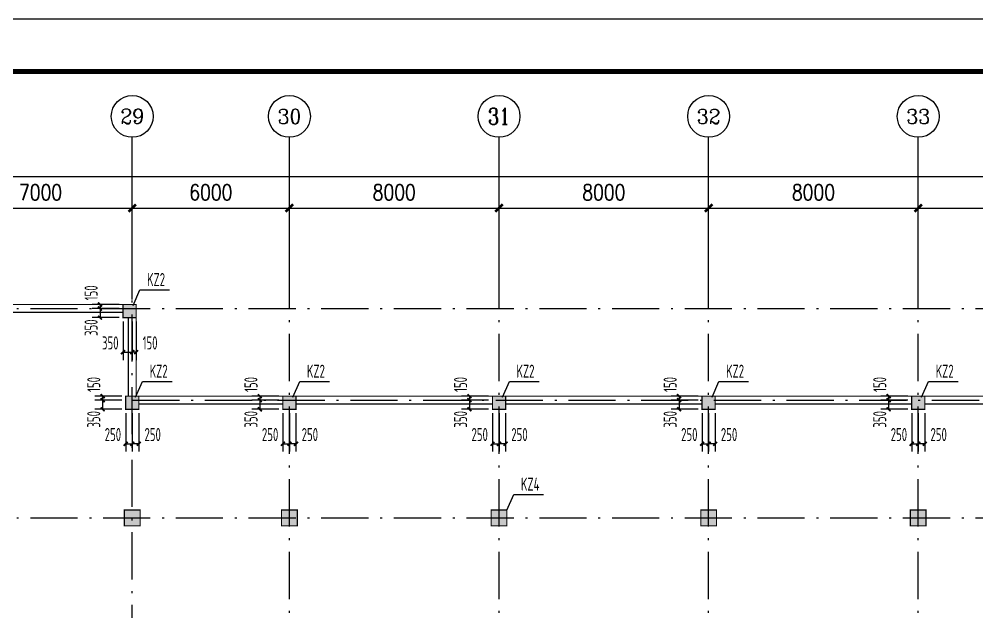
# Model space of a CAD drawing. Extents: x 2468086 to 6957054, y -3413633 to -667223.
# Drawn here: x 5100455 to 5137008, y -1114355 to -1091717 of the extents above; entities that cross this region are included whole.
import ezdxf
from ezdxf.enums import TextEntityAlignment as Align

# ---------------------------------------------------------------- set-up
doc = ezdxf.new("R2010")
doc.units = 0
doc.header["$LTSCALE"] = 100
doc.header["$MEASUREMENT"] = 0
doc.linetypes.add('2', pattern=[18.5, 12, -3, 0.5, -3])
doc.layers.get('0').update_dxf_attribs({"linetype": 'CONTINUOUS'})
doc.layers.get('DEFPOINTS').update_dxf_attribs({"linetype": 'CONTINUOUS'})
for name, color, linetype in [('AXIS', 3, 'CONTINUOUS'), ('AXIS_TEXT', 7, 'CONTINUOUS'), ('PUB_TITLE', 4, 'CONTINUOUS'), ('墙__实线', 3, 'CONTINUOUS'), ('柱', 2, 'CONTINUOUS'), ('柱填充', 43, 'CONTINUOUS'), ('柱编号', 211, 'CONTINUOUS'), ('轴线__尺寸数字', 7, 'CONTINUOUS'), ('轴线__点划线', 252, '2'), ('通风井定位', 145, 'CONTINUOUS')]:
    doc.layers.add(name, color=color, linetype=linetype)
doc.styles.add('_TCH_AXIS', font='COMPLEX', dxfattribs={"bigfont": 'GBCBIG'})
doc.styles.add('COMPLEX', font='COMPLEX')
doc.styles.add('DIM_FONT', font='SIMPLEX.shx', dxfattribs={"width": 0.8})
doc.styles.add('GB', font='gbxwxt.shx', dxfattribs={"width": 0.7, "height": 500, "bigfont": 'gbhzfs.shx'})
doc.dimstyles.new('DIMN200', dxfattribs={"dimscale": 2, "dimtxt": 300, "dimasz": 100, "dimexe": 250, "dimexo": 300, "dimgap": 150, "dimtad": 1, "dimdec": 0, "dimzin": 0, "dimdsep": 46, "dimtxsty": 'DIM_FONT', "dimblk": 'ARCHTICK', "dimcen": 0.09, "dimclrt": 7, "dimazin": 2, "dimtfac": 1, "dimtdec": 0, "dimtix": 1, "dimtmove": 2, "dimatfit": 3, "dimldrblk": 'ARCHTICK', "dimfxl": 1, "dimtolj": 1, "dimtzin": 0, "dimarcsym": 0})
doc.dimstyles.new('LYSDIM1', dxfattribs={"dimtxt": 375, "dimasz": 1.5, "dimexe": 300, "dimexo": 150, "dimgap": 90, "dimtad": 1, "dimdec": 0, "dimzin": 0, "dimdsep": 46, "dimtxsty": 'GB', "dimblk1": 'JT', "dimblk2": 'JT', "dimsah": 1, "dimcen": 0, "dimclrt": 7, "dimadec": 0, "dimazin": 0, "dimtfac": 1, "dimtdec": 0, "dimtix": 1, "dimtmove": 2, "dimatfit": 3, "dimldrblk": 'JT', "dimfxl": 1, "dimtolj": 1, "dimtzin": 0, "dimarcsym": 0})

# ---------------------------------------------------------------- blocks, each defined once
blk = doc.blocks.new('_ARCHTICK')
at = {"color": 0, "const_width": 0.5}
blk.add_lwpolyline([(-0.71, -0.71), (0.71, 0.71)], dxfattribs=at)
blk = doc.blocks.new('*D2881')
at = {"layer": 'AXIS', "color": 0, "lineweight": -2, "transparency": 16777216}
for p, q in [((5097771, -1102082), (5097771, -1098432)), ((5104771, -1102082), (5104771, -1098432)), ((5097771, -1098932), (5104771, -1098932))]:
    blk.add_line(p, q, dxfattribs=at)
at = {"layer": 'DEFPOINTS', "color": 0, "transparency": 16777216}
for p in [(5104771, -1098932), (5097771, -1102682), (5104771, -1102682)]:
    blk.add_point(p, dxfattribs=at)
at = {"layer": 'AXIS', "color": 0, "lineweight": -2, "transparency": 16777216, "xscale": 200, "yscale": 200, "zscale": 200, "rotation": 180}
blk.add_blockref('_ARCHTICK', (5097771, -1098932), dxfattribs=at)
at = {"layer": 'AXIS', "color": 0, "lineweight": -2, "transparency": 16777216, "xscale": 200, "yscale": 200, "zscale": 200}
blk.add_blockref('_ARCHTICK', (5104771, -1098932), dxfattribs=at)
at = {"layer": 'AXIS', "color": 7, "transparency": 16777216, "insert": (5101271, -1098332), "char_height": 600, "attachment_point": 5, "style": 'DIM_FONT'}
blk.add_mtext('\\A1;7000', dxfattribs=at)
blk = doc.blocks.new('*D2882')
at = {"layer": 'AXIS', "color": 0, "lineweight": -2, "transparency": 16777216}
for p, q in [((5104771, -1102082), (5104771, -1098432)), ((5110771, -1102082), (5110771, -1098432)), ((5104771, -1098932), (5110771, -1098932))]:
    blk.add_line(p, q, dxfattribs=at)
at = {"layer": 'DEFPOINTS', "color": 0, "transparency": 16777216}
for p in [(5110771, -1098932), (5104771, -1102682), (5110771, -1102682)]:
    blk.add_point(p, dxfattribs=at)
at = {"layer": 'AXIS', "color": 0, "lineweight": -2, "transparency": 16777216, "xscale": 200, "yscale": 200, "zscale": 200, "rotation": 180}
blk.add_blockref('_ARCHTICK', (5104771, -1098932), dxfattribs=at)
at = {"layer": 'AXIS', "color": 0, "lineweight": -2, "transparency": 16777216, "xscale": 200, "yscale": 200, "zscale": 200}
blk.add_blockref('_ARCHTICK', (5110771, -1098932), dxfattribs=at)
at = {"layer": 'AXIS', "color": 7, "transparency": 16777216, "insert": (5107771, -1098332), "char_height": 600, "attachment_point": 5, "style": 'DIM_FONT'}
blk.add_mtext('\\A1;6000', dxfattribs=at)
blk = doc.blocks.new('*D2883')
at = {"layer": 'AXIS', "color": 0, "lineweight": -2, "transparency": 16777216}
for p, q in [((5110771, -1102082), (5110771, -1098432)), ((5118771, -1102082), (5118771, -1098432)), ((5110771, -1098932), (5118771, -1098932))]:
    blk.add_line(p, q, dxfattribs=at)
at = {"layer": 'DEFPOINTS', "color": 0, "transparency": 16777216}
for p in [(5118771, -1098932), (5110771, -1102682), (5118771, -1102682)]:
    blk.add_point(p, dxfattribs=at)
at = {"layer": 'AXIS', "color": 0, "lineweight": -2, "transparency": 16777216, "xscale": 200, "yscale": 200, "zscale": 200, "rotation": 180}
blk.add_blockref('_ARCHTICK', (5110771, -1098932), dxfattribs=at)
at = {"layer": 'AXIS', "color": 0, "lineweight": -2, "transparency": 16777216, "xscale": 200, "yscale": 200, "zscale": 200}
blk.add_blockref('_ARCHTICK', (5118771, -1098932), dxfattribs=at)
at = {"layer": 'AXIS', "color": 7, "transparency": 16777216, "insert": (5114771, -1098332), "char_height": 600, "attachment_point": 5, "style": 'DIM_FONT'}
blk.add_mtext('\\A1;8000', dxfattribs=at)
blk = doc.blocks.new('*D2884')
at = {"layer": 'AXIS', "color": 0, "lineweight": -2, "transparency": 16777216}
for p, q in [((5118771, -1102082), (5118771, -1098432)), ((5126771, -1102082), (5126771, -1098432)), ((5118771, -1098932), (5126771, -1098932))]:
    blk.add_line(p, q, dxfattribs=at)
at = {"layer": 'DEFPOINTS', "color": 0, "transparency": 16777216}
for p in [(5126771, -1098932), (5118771, -1102682), (5126771, -1102682)]:
    blk.add_point(p, dxfattribs=at)
at = {"layer": 'AXIS', "color": 0, "lineweight": -2, "transparency": 16777216, "xscale": 200, "yscale": 200, "zscale": 200, "rotation": 180}
blk.add_blockref('_ARCHTICK', (5118771, -1098932), dxfattribs=at)
at = {"layer": 'AXIS', "color": 0, "lineweight": -2, "transparency": 16777216, "xscale": 200, "yscale": 200, "zscale": 200}
blk.add_blockref('_ARCHTICK', (5126771, -1098932), dxfattribs=at)
at = {"layer": 'AXIS', "color": 7, "transparency": 16777216, "insert": (5122771, -1098332), "char_height": 600, "attachment_point": 5, "style": 'DIM_FONT'}
blk.add_mtext('\\A1;8000', dxfattribs=at)
blk = doc.blocks.new('*D2885')
at = {"layer": 'AXIS', "color": 0, "lineweight": -2, "transparency": 16777216}
for p, q in [((5126771, -1102082), (5126771, -1098432)), ((5134771, -1102082), (5134771, -1098432)), ((5126771, -1098932), (5134771, -1098932))]:
    blk.add_line(p, q, dxfattribs=at)
at = {"layer": 'DEFPOINTS', "color": 0, "transparency": 16777216}
for p in [(5134771, -1098932), (5126771, -1102682), (5134771, -1102682)]:
    blk.add_point(p, dxfattribs=at)
at = {"layer": 'AXIS', "color": 0, "lineweight": -2, "transparency": 16777216, "xscale": 200, "yscale": 200, "zscale": 200, "rotation": 180}
blk.add_blockref('_ARCHTICK', (5126771, -1098932), dxfattribs=at)
at = {"layer": 'AXIS', "color": 0, "lineweight": -2, "transparency": 16777216, "xscale": 200, "yscale": 200, "zscale": 200}
blk.add_blockref('_ARCHTICK', (5134771, -1098932), dxfattribs=at)
at = {"layer": 'AXIS', "color": 7, "transparency": 16777216, "insert": (5130771, -1098332), "char_height": 600, "attachment_point": 5, "style": 'DIM_FONT'}
blk.add_mtext('\\A1;8000', dxfattribs=at)
blk = doc.blocks.new('*D2886')
at = {"layer": 'AXIS', "color": 0, "lineweight": -2, "transparency": 16777216}
for p, q in [((5134771, -1102082), (5134771, -1098432)), ((5142771, -1102082), (5142771, -1098432)), ((5134771, -1098932), (5142771, -1098932))]:
    blk.add_line(p, q, dxfattribs=at)
at = {"layer": 'DEFPOINTS', "color": 0, "transparency": 16777216}
for p in [(5142771, -1098932), (5134771, -1102682), (5142771, -1102682)]:
    blk.add_point(p, dxfattribs=at)
at = {"layer": 'AXIS', "color": 0, "lineweight": -2, "transparency": 16777216, "xscale": 200, "yscale": 200, "zscale": 200, "rotation": 180}
blk.add_blockref('_ARCHTICK', (5134771, -1098932), dxfattribs=at)
at = {"layer": 'AXIS', "color": 0, "lineweight": -2, "transparency": 16777216, "xscale": 200, "yscale": 200, "zscale": 200}
blk.add_blockref('_ARCHTICK', (5142771, -1098932), dxfattribs=at)
at = {"layer": 'AXIS', "color": 7, "transparency": 16777216, "insert": (5138771, -1098332), "char_height": 600, "attachment_point": 5, "style": 'DIM_FONT'}
blk.add_mtext('\\A1;8000', dxfattribs=at)
blk = doc.blocks.new('*D2896')
at = {"layer": 'AXIS', "color": 0, "lineweight": -2, "transparency": 16777216}
for p, q in [((4929771, -1102082), (4929771, -1097232)), ((5206271, -1102082), (5206271, -1097232)), ((4929771, -1097732), (5206271, -1097732))]:
    blk.add_line(p, q, dxfattribs=at)
at = {"layer": 'DEFPOINTS', "color": 0, "transparency": 16777216}
for p in [(5206271, -1097732), (4929771, -1102682), (5206271, -1102682)]:
    blk.add_point(p, dxfattribs=at)
at = {"layer": 'AXIS', "color": 0, "lineweight": -2, "transparency": 16777216, "xscale": 200, "yscale": 200, "zscale": 200, "rotation": 180}
blk.add_blockref('_ARCHTICK', (4929771, -1097732), dxfattribs=at)
at = {"layer": 'AXIS', "color": 0, "lineweight": -2, "transparency": 16777216, "xscale": 200, "yscale": 200, "zscale": 200}
blk.add_blockref('_ARCHTICK', (5206271, -1097732), dxfattribs=at)
at = {"layer": 'AXIS', "color": 7, "transparency": 16777216, "insert": (5068021, -1097132), "char_height": 600, "attachment_point": 5, "style": 'DIM_FONT'}
blk.add_mtext('\\A1;276500', dxfattribs=at)
blk = doc.blocks.new('_AXISO')
blk.add_circle((0, 0), 0.5)
at = {"layer": 'AXIS_TEXT', "style": 'COMPLEX', "width": 1.041667}
blk.add_attdef('A', text='', height=0.56, dxfattribs=at).set_placement((-0.25, -0.28), (0.25, -0.28), align=Align.FIT)
blk = doc.blocks.new('JT')
at = {"layer": '轴线__尺寸数字', "const_width": 45}
blk.add_lwpolyline([(-50, -50), (50, 50)], dxfattribs=at)
blk.add_lwpolyline([(-50, -50), (50, 50)], dxfattribs=at)
blk = doc.blocks.new('*D2988')
at = {"layer": 'DEFPOINTS', "color": 0, "transparency": 16777216}
for p in [(5103542, -1102768), (5104421, -1102618), (5104421, -1102768)]:
    blk.add_point(p, dxfattribs=at)
at = {"layer": '通风井定位', "color": 0, "lineweight": -2, "transparency": 16777216}
for p, q in [((5104271, -1102618), (5103242, -1102618)), ((5104271, -1102768), (5103242, -1102768)), ((5103542, -1102616), (5103542, -1102615)), ((5103542, -1102618), (5103542, -1102768)), ((5103542, -1102769), (5103542, -1102771))]:
    blk.add_line(p, q, dxfattribs=at)
at = {"layer": '通风井定位', "color": 0, "lineweight": -2, "transparency": 16777216, "xscale": 1.5, "yscale": 1.5, "zscale": 1.5}
for p, rotation in [((5103542, -1102618), 270), ((5103542, -1102768), 90)]:
    blk.add_blockref('JT', p, dxfattribs=dict(at, rotation=rotation))
at = {"layer": '通风井定位', "color": 7, "transparency": 16777216, "insert": (5103202, -1102171), "char_height": 500, "attachment_point": 5, "rotation": 90, "style": 'GB'}
blk.add_mtext('\\A1;150', dxfattribs=at)
blk = doc.blocks.new('*D2989')
at = {"layer": 'DEFPOINTS', "color": 0, "transparency": 16777216}
for p in [(5104421, -1102768), (5103542, -1103118), (5104421, -1103118)]:
    blk.add_point(p, dxfattribs=at)
at = {"layer": '通风井定位', "color": 0, "lineweight": -2, "transparency": 16777216}
for p, q in [((5104271, -1102768), (5103242, -1102768)), ((5103542, -1102769), (5103542, -1103116)), ((5104271, -1103118), (5103242, -1103118))]:
    blk.add_line(p, q, dxfattribs=at)
at = {"layer": '通风井定位', "color": 0, "lineweight": -2, "transparency": 16777216, "xscale": 1.5, "yscale": 1.5, "zscale": 1.5}
for p, rotation in [((5103542, -1102768), 90), ((5103542, -1103118), 270)]:
    blk.add_blockref('JT', p, dxfattribs=dict(at, rotation=rotation))
at = {"layer": '通风井定位', "color": 7, "transparency": 16777216, "insert": (5103202, -1103501), "char_height": 500, "attachment_point": 5, "rotation": 90, "style": 'GB'}
blk.add_mtext('\\A1;350', dxfattribs=at)
blk = doc.blocks.new('*D2990')
at = {"layer": 'DEFPOINTS', "color": 0, "transparency": 16777216}
for p in [(5104421, -1103118), (5104771, -1103118), (5104771, -1104436)]:
    blk.add_point(p, dxfattribs=at)
at = {"layer": '通风井定位', "color": 0, "lineweight": -2, "transparency": 16777216}
for p, q in [((5104421, -1103268), (5104421, -1104736)), ((5104771, -1103268), (5104771, -1104736)), ((5104422, -1104436), (5104769, -1104436))]:
    blk.add_line(p, q, dxfattribs=at)
at = {"layer": '通风井定位', "color": 0, "lineweight": -2, "transparency": 16777216, "xscale": 1.5, "yscale": 1.5, "zscale": 1.5, "rotation": 180}
blk.add_blockref('JT', (5104421, -1104436), dxfattribs=at)
at = {"layer": '通风井定位', "color": 0, "lineweight": -2, "transparency": 16777216, "xscale": 1.5, "yscale": 1.5, "zscale": 1.5}
blk.add_blockref('JT', (5104771, -1104436), dxfattribs=at)
at = {"layer": '通风井定位', "color": 7, "transparency": 16777216, "insert": (5103933, -1104083), "char_height": 500, "attachment_point": 5, "style": 'GB'}
blk.add_mtext('\\A1;350', dxfattribs=at)
blk = doc.blocks.new('*D2991')
at = {"layer": 'DEFPOINTS', "color": 0, "transparency": 16777216}
for p in [(5104771, -1103118), (5104921, -1103118), (5104771, -1104436)]:
    blk.add_point(p, dxfattribs=at)
at = {"layer": '通风井定位', "color": 0, "lineweight": -2, "transparency": 16777216}
for p, q in [((5104771, -1103268), (5104771, -1104736)), ((5104921, -1103268), (5104921, -1104736)), ((5104769, -1104436), (5104768, -1104436)), ((5104921, -1104436), (5104771, -1104436)), ((5104922, -1104436), (5104924, -1104436))]:
    blk.add_line(p, q, dxfattribs=at)
at = {"layer": '通风井定位', "color": 0, "lineweight": -2, "transparency": 16777216, "xscale": 1.5, "yscale": 1.5, "zscale": 1.5}
blk.add_blockref('JT', (5104771, -1104436), dxfattribs=at)
at = {"layer": '通风井定位', "color": 0, "lineweight": -2, "transparency": 16777216, "xscale": 1.5, "yscale": 1.5, "zscale": 1.5, "rotation": 180}
blk.add_blockref('JT', (5104921, -1104436), dxfattribs=at)
at = {"layer": '通风井定位', "color": 7, "transparency": 16777216, "insert": (5105451, -1104083), "char_height": 500, "attachment_point": 5, "style": 'GB'}
blk.add_mtext('\\A1;150', dxfattribs=at)
blk = doc.blocks.new('*D2992')
at = {"layer": 'DEFPOINTS', "color": 0, "transparency": 16777216}
for p in [(5103642, -1106268), (5104521, -1106118), (5104521, -1106268)]:
    blk.add_point(p, dxfattribs=at)
at = {"layer": '通风井定位', "color": 0, "lineweight": -2, "transparency": 16777216}
for p, q in [((5104371, -1106118), (5103342, -1106118)), ((5104371, -1106268), (5103342, -1106268)), ((5103642, -1106116), (5103642, -1106115)), ((5103642, -1106118), (5103642, -1106268)), ((5103642, -1106269), (5103642, -1106271))]:
    blk.add_line(p, q, dxfattribs=at)
at = {"layer": '通风井定位', "color": 0, "lineweight": -2, "transparency": 16777216, "xscale": 1.5, "yscale": 1.5, "zscale": 1.5}
for p, rotation in [((5103642, -1106118), 270), ((5103642, -1106268), 90)]:
    blk.add_blockref('JT', p, dxfattribs=dict(at, rotation=rotation))
at = {"layer": '通风井定位', "color": 7, "transparency": 16777216, "insert": (5103302, -1105671), "char_height": 500, "attachment_point": 5, "rotation": 90, "style": 'GB'}
blk.add_mtext('\\A1;150', dxfattribs=at)
blk = doc.blocks.new('*D2993')
at = {"layer": 'DEFPOINTS', "color": 0, "transparency": 16777216}
for p in [(5104521, -1106268), (5103642, -1106618), (5104521, -1106618)]:
    blk.add_point(p, dxfattribs=at)
at = {"layer": '通风井定位', "color": 0, "lineweight": -2, "transparency": 16777216}
for p, q in [((5104371, -1106268), (5103342, -1106268)), ((5103642, -1106269), (5103642, -1106616)), ((5104371, -1106618), (5103342, -1106618))]:
    blk.add_line(p, q, dxfattribs=at)
at = {"layer": '通风井定位', "color": 0, "lineweight": -2, "transparency": 16777216, "xscale": 1.5, "yscale": 1.5, "zscale": 1.5}
for p, rotation in [((5103642, -1106268), 90), ((5103642, -1106618), 270)]:
    blk.add_blockref('JT', p, dxfattribs=dict(at, rotation=rotation))
at = {"layer": '通风井定位', "color": 7, "transparency": 16777216, "insert": (5103302, -1107001), "char_height": 500, "attachment_point": 5, "rotation": 90, "style": 'GB'}
blk.add_mtext('\\A1;350', dxfattribs=at)
blk = doc.blocks.new('*D2994')
at = {"layer": 'DEFPOINTS', "color": 0, "transparency": 16777216}
for p in [(5104521, -1106618), (5104771, -1106618), (5104771, -1107936)]:
    blk.add_point(p, dxfattribs=at)
at = {"layer": '通风井定位', "color": 0, "lineweight": -2, "transparency": 16777216}
for p, q in [((5104521, -1106768), (5104521, -1108236)), ((5104771, -1106768), (5104771, -1108236)), ((5104522, -1107936), (5104769, -1107936))]:
    blk.add_line(p, q, dxfattribs=at)
at = {"layer": '通风井定位', "color": 0, "lineweight": -2, "transparency": 16777216, "xscale": 1.5, "yscale": 1.5, "zscale": 1.5, "rotation": 180}
blk.add_blockref('JT', (5104521, -1107936), dxfattribs=at)
at = {"layer": '通风井定位', "color": 0, "lineweight": -2, "transparency": 16777216, "xscale": 1.5, "yscale": 1.5, "zscale": 1.5}
blk.add_blockref('JT', (5104771, -1107936), dxfattribs=at)
at = {"layer": '通风井定位', "color": 7, "transparency": 16777216, "insert": (5104033, -1107583), "char_height": 500, "attachment_point": 5, "style": 'GB'}
blk.add_mtext('\\A1;250', dxfattribs=at)
blk = doc.blocks.new('*D2995')
at = {"layer": 'DEFPOINTS', "color": 0, "transparency": 16777216}
for p in [(5104771, -1106618), (5105021, -1106618), (5104771, -1107936)]:
    blk.add_point(p, dxfattribs=at)
at = {"layer": '通风井定位', "color": 0, "lineweight": -2, "transparency": 16777216}
for p, q in [((5104771, -1106768), (5104771, -1108236)), ((5105021, -1106768), (5105021, -1108236)), ((5105019, -1107936), (5104772, -1107936))]:
    blk.add_line(p, q, dxfattribs=at)
at = {"layer": '通风井定位', "color": 0, "lineweight": -2, "transparency": 16777216, "xscale": 1.5, "yscale": 1.5, "zscale": 1.5, "rotation": 180}
blk.add_blockref('JT', (5104771, -1107936), dxfattribs=at)
at = {"layer": '通风井定位', "color": 0, "lineweight": -2, "transparency": 16777216, "xscale": 1.5, "yscale": 1.5, "zscale": 1.5}
blk.add_blockref('JT', (5105021, -1107936), dxfattribs=at)
at = {"layer": '通风井定位', "color": 7, "transparency": 16777216, "insert": (5105551, -1107583), "char_height": 500, "attachment_point": 5, "style": 'GB'}
blk.add_mtext('\\A1;250', dxfattribs=at)
blk = doc.blocks.new('*D2996')
at = {"layer": 'DEFPOINTS', "color": 0, "transparency": 16777216}
for p in [(5109642, -1106268), (5110521, -1106118), (5110521, -1106268)]:
    blk.add_point(p, dxfattribs=at)
at = {"layer": '通风井定位', "color": 0, "lineweight": -2, "transparency": 16777216}
for p, q in [((5110371, -1106118), (5109342, -1106118)), ((5110371, -1106268), (5109342, -1106268)), ((5109642, -1106116), (5109642, -1106115)), ((5109642, -1106118), (5109642, -1106268)), ((5109642, -1106269), (5109642, -1106271))]:
    blk.add_line(p, q, dxfattribs=at)
at = {"layer": '通风井定位', "color": 0, "lineweight": -2, "transparency": 16777216, "xscale": 1.5, "yscale": 1.5, "zscale": 1.5}
for p, rotation in [((5109642, -1106118), 270), ((5109642, -1106268), 90)]:
    blk.add_blockref('JT', p, dxfattribs=dict(at, rotation=rotation))
at = {"layer": '通风井定位', "color": 7, "transparency": 16777216, "insert": (5109302, -1105671), "char_height": 500, "attachment_point": 5, "rotation": 90, "style": 'GB'}
blk.add_mtext('\\A1;150', dxfattribs=at)
blk = doc.blocks.new('*D2997')
at = {"layer": 'DEFPOINTS', "color": 0, "transparency": 16777216}
for p in [(5110521, -1106268), (5109642, -1106618), (5110521, -1106618)]:
    blk.add_point(p, dxfattribs=at)
at = {"layer": '通风井定位', "color": 0, "lineweight": -2, "transparency": 16777216}
for p, q in [((5110371, -1106268), (5109342, -1106268)), ((5109642, -1106269), (5109642, -1106616)), ((5110371, -1106618), (5109342, -1106618))]:
    blk.add_line(p, q, dxfattribs=at)
at = {"layer": '通风井定位', "color": 0, "lineweight": -2, "transparency": 16777216, "xscale": 1.5, "yscale": 1.5, "zscale": 1.5}
for p, rotation in [((5109642, -1106268), 90), ((5109642, -1106618), 270)]:
    blk.add_blockref('JT', p, dxfattribs=dict(at, rotation=rotation))
at = {"layer": '通风井定位', "color": 7, "transparency": 16777216, "insert": (5109302, -1107001), "char_height": 500, "attachment_point": 5, "rotation": 90, "style": 'GB'}
blk.add_mtext('\\A1;350', dxfattribs=at)
blk = doc.blocks.new('*D2998')
at = {"layer": 'DEFPOINTS', "color": 0, "transparency": 16777216}
for p in [(5110521, -1106618), (5110771, -1106618), (5110771, -1107936)]:
    blk.add_point(p, dxfattribs=at)
at = {"layer": '通风井定位', "color": 0, "lineweight": -2, "transparency": 16777216}
for p, q in [((5110521, -1106768), (5110521, -1108236)), ((5110771, -1106768), (5110771, -1108236)), ((5110522, -1107936), (5110769, -1107936))]:
    blk.add_line(p, q, dxfattribs=at)
at = {"layer": '通风井定位', "color": 0, "lineweight": -2, "transparency": 16777216, "xscale": 1.5, "yscale": 1.5, "zscale": 1.5, "rotation": 180}
blk.add_blockref('JT', (5110521, -1107936), dxfattribs=at)
at = {"layer": '通风井定位', "color": 0, "lineweight": -2, "transparency": 16777216, "xscale": 1.5, "yscale": 1.5, "zscale": 1.5}
blk.add_blockref('JT', (5110771, -1107936), dxfattribs=at)
at = {"layer": '通风井定位', "color": 7, "transparency": 16777216, "insert": (5110033, -1107583), "char_height": 500, "attachment_point": 5, "style": 'GB'}
blk.add_mtext('\\A1;250', dxfattribs=at)
blk = doc.blocks.new('*D2999')
at = {"layer": 'DEFPOINTS', "color": 0, "transparency": 16777216}
for p in [(5110771, -1106618), (5111021, -1106618), (5110771, -1107936)]:
    blk.add_point(p, dxfattribs=at)
at = {"layer": '通风井定位', "color": 0, "lineweight": -2, "transparency": 16777216}
for p, q in [((5110771, -1106768), (5110771, -1108236)), ((5111021, -1106768), (5111021, -1108236)), ((5111019, -1107936), (5110772, -1107936))]:
    blk.add_line(p, q, dxfattribs=at)
at = {"layer": '通风井定位', "color": 0, "lineweight": -2, "transparency": 16777216, "xscale": 1.5, "yscale": 1.5, "zscale": 1.5, "rotation": 180}
blk.add_blockref('JT', (5110771, -1107936), dxfattribs=at)
at = {"layer": '通风井定位', "color": 0, "lineweight": -2, "transparency": 16777216, "xscale": 1.5, "yscale": 1.5, "zscale": 1.5}
blk.add_blockref('JT', (5111021, -1107936), dxfattribs=at)
at = {"layer": '通风井定位', "color": 7, "transparency": 16777216, "insert": (5111551, -1107583), "char_height": 500, "attachment_point": 5, "style": 'GB'}
blk.add_mtext('\\A1;250', dxfattribs=at)
blk = doc.blocks.new('*D3000')
at = {"layer": 'DEFPOINTS', "color": 0, "transparency": 16777216}
for p in [(5117642, -1106268), (5118521, -1106118), (5118521, -1106268)]:
    blk.add_point(p, dxfattribs=at)
at = {"layer": '通风井定位', "color": 0, "lineweight": -2, "transparency": 16777216}
for p, q in [((5118371, -1106118), (5117342, -1106118)), ((5118371, -1106268), (5117342, -1106268)), ((5117642, -1106116), (5117642, -1106115)), ((5117642, -1106118), (5117642, -1106268)), ((5117642, -1106269), (5117642, -1106271))]:
    blk.add_line(p, q, dxfattribs=at)
at = {"layer": '通风井定位', "color": 0, "lineweight": -2, "transparency": 16777216, "xscale": 1.5, "yscale": 1.5, "zscale": 1.5}
for p, rotation in [((5117642, -1106118), 270), ((5117642, -1106268), 90)]:
    blk.add_blockref('JT', p, dxfattribs=dict(at, rotation=rotation))
at = {"layer": '通风井定位', "color": 7, "transparency": 16777216, "insert": (5117302, -1105671), "char_height": 500, "attachment_point": 5, "rotation": 90, "style": 'GB'}
blk.add_mtext('\\A1;150', dxfattribs=at)
blk = doc.blocks.new('*D3001')
at = {"layer": 'DEFPOINTS', "color": 0, "transparency": 16777216}
for p in [(5118521, -1106268), (5117642, -1106618), (5118521, -1106618)]:
    blk.add_point(p, dxfattribs=at)
at = {"layer": '通风井定位', "color": 0, "lineweight": -2, "transparency": 16777216}
for p, q in [((5118371, -1106268), (5117342, -1106268)), ((5117642, -1106269), (5117642, -1106616)), ((5118371, -1106618), (5117342, -1106618))]:
    blk.add_line(p, q, dxfattribs=at)
at = {"layer": '通风井定位', "color": 0, "lineweight": -2, "transparency": 16777216, "xscale": 1.5, "yscale": 1.5, "zscale": 1.5}
for p, rotation in [((5117642, -1106268), 90), ((5117642, -1106618), 270)]:
    blk.add_blockref('JT', p, dxfattribs=dict(at, rotation=rotation))
at = {"layer": '通风井定位', "color": 7, "transparency": 16777216, "insert": (5117302, -1107001), "char_height": 500, "attachment_point": 5, "rotation": 90, "style": 'GB'}
blk.add_mtext('\\A1;350', dxfattribs=at)
blk = doc.blocks.new('*D3002')
at = {"layer": 'DEFPOINTS', "color": 0, "transparency": 16777216}
for p in [(5118521, -1106618), (5118771, -1106618), (5118771, -1107936)]:
    blk.add_point(p, dxfattribs=at)
at = {"layer": '通风井定位', "color": 0, "lineweight": -2, "transparency": 16777216}
for p, q in [((5118521, -1106768), (5118521, -1108236)), ((5118771, -1106768), (5118771, -1108236)), ((5118522, -1107936), (5118769, -1107936))]:
    blk.add_line(p, q, dxfattribs=at)
at = {"layer": '通风井定位', "color": 0, "lineweight": -2, "transparency": 16777216, "xscale": 1.5, "yscale": 1.5, "zscale": 1.5, "rotation": 180}
blk.add_blockref('JT', (5118521, -1107936), dxfattribs=at)
at = {"layer": '通风井定位', "color": 0, "lineweight": -2, "transparency": 16777216, "xscale": 1.5, "yscale": 1.5, "zscale": 1.5}
blk.add_blockref('JT', (5118771, -1107936), dxfattribs=at)
at = {"layer": '通风井定位', "color": 7, "transparency": 16777216, "insert": (5118033, -1107583), "char_height": 500, "attachment_point": 5, "style": 'GB'}
blk.add_mtext('\\A1;250', dxfattribs=at)
blk = doc.blocks.new('*D3003')
at = {"layer": 'DEFPOINTS', "color": 0, "transparency": 16777216}
for p in [(5118771, -1106618), (5119021, -1106618), (5118771, -1107936)]:
    blk.add_point(p, dxfattribs=at)
at = {"layer": '通风井定位', "color": 0, "lineweight": -2, "transparency": 16777216}
for p, q in [((5118771, -1106768), (5118771, -1108236)), ((5119021, -1106768), (5119021, -1108236)), ((5119019, -1107936), (5118772, -1107936))]:
    blk.add_line(p, q, dxfattribs=at)
at = {"layer": '通风井定位', "color": 0, "lineweight": -2, "transparency": 16777216, "xscale": 1.5, "yscale": 1.5, "zscale": 1.5, "rotation": 180}
blk.add_blockref('JT', (5118771, -1107936), dxfattribs=at)
at = {"layer": '通风井定位', "color": 0, "lineweight": -2, "transparency": 16777216, "xscale": 1.5, "yscale": 1.5, "zscale": 1.5}
blk.add_blockref('JT', (5119021, -1107936), dxfattribs=at)
at = {"layer": '通风井定位', "color": 7, "transparency": 16777216, "insert": (5119551, -1107583), "char_height": 500, "attachment_point": 5, "style": 'GB'}
blk.add_mtext('\\A1;250', dxfattribs=at)
blk = doc.blocks.new('*D3004')
at = {"layer": 'DEFPOINTS', "color": 0, "transparency": 16777216}
for p in [(5125642, -1106268), (5126521, -1106118), (5126521, -1106268)]:
    blk.add_point(p, dxfattribs=at)
at = {"layer": '通风井定位', "color": 0, "lineweight": -2, "transparency": 16777216}
for p, q in [((5126371, -1106118), (5125342, -1106118)), ((5126371, -1106268), (5125342, -1106268)), ((5125642, -1106116), (5125642, -1106115)), ((5125642, -1106118), (5125642, -1106268)), ((5125642, -1106269), (5125642, -1106271))]:
    blk.add_line(p, q, dxfattribs=at)
at = {"layer": '通风井定位', "color": 0, "lineweight": -2, "transparency": 16777216, "xscale": 1.5, "yscale": 1.5, "zscale": 1.5}
for p, rotation in [((5125642, -1106118), 270), ((5125642, -1106268), 90)]:
    blk.add_blockref('JT', p, dxfattribs=dict(at, rotation=rotation))
at = {"layer": '通风井定位', "color": 7, "transparency": 16777216, "insert": (5125302, -1105671), "char_height": 500, "attachment_point": 5, "rotation": 90, "style": 'GB'}
blk.add_mtext('\\A1;150', dxfattribs=at)
blk = doc.blocks.new('*D3005')
at = {"layer": 'DEFPOINTS', "color": 0, "transparency": 16777216}
for p in [(5126521, -1106268), (5125642, -1106618), (5126521, -1106618)]:
    blk.add_point(p, dxfattribs=at)
at = {"layer": '通风井定位', "color": 0, "lineweight": -2, "transparency": 16777216}
for p, q in [((5126371, -1106268), (5125342, -1106268)), ((5125642, -1106269), (5125642, -1106616)), ((5126371, -1106618), (5125342, -1106618))]:
    blk.add_line(p, q, dxfattribs=at)
at = {"layer": '通风井定位', "color": 0, "lineweight": -2, "transparency": 16777216, "xscale": 1.5, "yscale": 1.5, "zscale": 1.5}
for p, rotation in [((5125642, -1106268), 90), ((5125642, -1106618), 270)]:
    blk.add_blockref('JT', p, dxfattribs=dict(at, rotation=rotation))
at = {"layer": '通风井定位', "color": 7, "transparency": 16777216, "insert": (5125302, -1107001), "char_height": 500, "attachment_point": 5, "rotation": 90, "style": 'GB'}
blk.add_mtext('\\A1;350', dxfattribs=at)
blk = doc.blocks.new('*D3006')
at = {"layer": 'DEFPOINTS', "color": 0, "transparency": 16777216}
for p in [(5126521, -1106618), (5126771, -1106618), (5126771, -1107936)]:
    blk.add_point(p, dxfattribs=at)
at = {"layer": '通风井定位', "color": 0, "lineweight": -2, "transparency": 16777216}
for p, q in [((5126521, -1106768), (5126521, -1108236)), ((5126771, -1106768), (5126771, -1108236)), ((5126522, -1107936), (5126769, -1107936))]:
    blk.add_line(p, q, dxfattribs=at)
at = {"layer": '通风井定位', "color": 0, "lineweight": -2, "transparency": 16777216, "xscale": 1.5, "yscale": 1.5, "zscale": 1.5, "rotation": 180}
blk.add_blockref('JT', (5126521, -1107936), dxfattribs=at)
at = {"layer": '通风井定位', "color": 0, "lineweight": -2, "transparency": 16777216, "xscale": 1.5, "yscale": 1.5, "zscale": 1.5}
blk.add_blockref('JT', (5126771, -1107936), dxfattribs=at)
at = {"layer": '通风井定位', "color": 7, "transparency": 16777216, "insert": (5126033, -1107583), "char_height": 500, "attachment_point": 5, "style": 'GB'}
blk.add_mtext('\\A1;250', dxfattribs=at)
blk = doc.blocks.new('*D3007')
at = {"layer": 'DEFPOINTS', "color": 0, "transparency": 16777216}
for p in [(5126771, -1106618), (5127021, -1106618), (5126771, -1107936)]:
    blk.add_point(p, dxfattribs=at)
at = {"layer": '通风井定位', "color": 0, "lineweight": -2, "transparency": 16777216}
for p, q in [((5126771, -1106768), (5126771, -1108236)), ((5127021, -1106768), (5127021, -1108236)), ((5127019, -1107936), (5126772, -1107936))]:
    blk.add_line(p, q, dxfattribs=at)
at = {"layer": '通风井定位', "color": 0, "lineweight": -2, "transparency": 16777216, "xscale": 1.5, "yscale": 1.5, "zscale": 1.5, "rotation": 180}
blk.add_blockref('JT', (5126771, -1107936), dxfattribs=at)
at = {"layer": '通风井定位', "color": 0, "lineweight": -2, "transparency": 16777216, "xscale": 1.5, "yscale": 1.5, "zscale": 1.5}
blk.add_blockref('JT', (5127021, -1107936), dxfattribs=at)
at = {"layer": '通风井定位', "color": 7, "transparency": 16777216, "insert": (5127551, -1107583), "char_height": 500, "attachment_point": 5, "style": 'GB'}
blk.add_mtext('\\A1;250', dxfattribs=at)
blk = doc.blocks.new('*D3008')
at = {"layer": 'DEFPOINTS', "color": 0, "transparency": 16777216}
for p in [(5133642, -1106268), (5134521, -1106118), (5134521, -1106268)]:
    blk.add_point(p, dxfattribs=at)
at = {"layer": '通风井定位', "color": 0, "lineweight": -2, "transparency": 16777216}
for p, q in [((5134371, -1106118), (5133342, -1106118)), ((5134371, -1106268), (5133342, -1106268)), ((5133642, -1106116), (5133642, -1106115)), ((5133642, -1106118), (5133642, -1106268)), ((5133642, -1106269), (5133642, -1106271))]:
    blk.add_line(p, q, dxfattribs=at)
at = {"layer": '通风井定位', "color": 0, "lineweight": -2, "transparency": 16777216, "xscale": 1.5, "yscale": 1.5, "zscale": 1.5}
for p, rotation in [((5133642, -1106118), 270), ((5133642, -1106268), 90)]:
    blk.add_blockref('JT', p, dxfattribs=dict(at, rotation=rotation))
at = {"layer": '通风井定位', "color": 7, "transparency": 16777216, "insert": (5133302, -1105671), "char_height": 500, "attachment_point": 5, "rotation": 90, "style": 'GB'}
blk.add_mtext('\\A1;150', dxfattribs=at)
blk = doc.blocks.new('*D3009')
at = {"layer": 'DEFPOINTS', "color": 0, "transparency": 16777216}
for p in [(5134521, -1106268), (5133642, -1106618), (5134521, -1106618)]:
    blk.add_point(p, dxfattribs=at)
at = {"layer": '通风井定位', "color": 0, "lineweight": -2, "transparency": 16777216}
for p, q in [((5134371, -1106268), (5133342, -1106268)), ((5133642, -1106269), (5133642, -1106616)), ((5134371, -1106618), (5133342, -1106618))]:
    blk.add_line(p, q, dxfattribs=at)
at = {"layer": '通风井定位', "color": 0, "lineweight": -2, "transparency": 16777216, "xscale": 1.5, "yscale": 1.5, "zscale": 1.5}
for p, rotation in [((5133642, -1106268), 90), ((5133642, -1106618), 270)]:
    blk.add_blockref('JT', p, dxfattribs=dict(at, rotation=rotation))
at = {"layer": '通风井定位', "color": 7, "transparency": 16777216, "insert": (5133302, -1107001), "char_height": 500, "attachment_point": 5, "rotation": 90, "style": 'GB'}
blk.add_mtext('\\A1;350', dxfattribs=at)
blk = doc.blocks.new('*D3010')
at = {"layer": 'DEFPOINTS', "color": 0, "transparency": 16777216}
for p in [(5134521, -1106618), (5134771, -1106618), (5134771, -1107936)]:
    blk.add_point(p, dxfattribs=at)
at = {"layer": '通风井定位', "color": 0, "lineweight": -2, "transparency": 16777216}
for p, q in [((5134521, -1106768), (5134521, -1108236)), ((5134771, -1106768), (5134771, -1108236)), ((5134522, -1107936), (5134769, -1107936))]:
    blk.add_line(p, q, dxfattribs=at)
at = {"layer": '通风井定位', "color": 0, "lineweight": -2, "transparency": 16777216, "xscale": 1.5, "yscale": 1.5, "zscale": 1.5, "rotation": 180}
blk.add_blockref('JT', (5134521, -1107936), dxfattribs=at)
at = {"layer": '通风井定位', "color": 0, "lineweight": -2, "transparency": 16777216, "xscale": 1.5, "yscale": 1.5, "zscale": 1.5}
blk.add_blockref('JT', (5134771, -1107936), dxfattribs=at)
at = {"layer": '通风井定位', "color": 7, "transparency": 16777216, "insert": (5134033, -1107583), "char_height": 500, "attachment_point": 5, "style": 'GB'}
blk.add_mtext('\\A1;250', dxfattribs=at)
blk = doc.blocks.new('*D3011')
at = {"layer": 'DEFPOINTS', "color": 0, "transparency": 16777216}
for p in [(5134771, -1106618), (5135021, -1106618), (5134771, -1107936)]:
    blk.add_point(p, dxfattribs=at)
at = {"layer": '通风井定位', "color": 0, "lineweight": -2, "transparency": 16777216}
for p, q in [((5134771, -1106768), (5134771, -1108236)), ((5135021, -1106768), (5135021, -1108236)), ((5135019, -1107936), (5134772, -1107936))]:
    blk.add_line(p, q, dxfattribs=at)
at = {"layer": '通风井定位', "color": 0, "lineweight": -2, "transparency": 16777216, "xscale": 1.5, "yscale": 1.5, "zscale": 1.5, "rotation": 180}
blk.add_blockref('JT', (5134771, -1107936), dxfattribs=at)
at = {"layer": '通风井定位', "color": 0, "lineweight": -2, "transparency": 16777216, "xscale": 1.5, "yscale": 1.5, "zscale": 1.5}
blk.add_blockref('JT', (5135021, -1107936), dxfattribs=at)
at = {"layer": '通风井定位', "color": 7, "transparency": 16777216, "insert": (5135551, -1107583), "char_height": 500, "attachment_point": 5, "style": 'GB'}
blk.add_mtext('\\A1;250', dxfattribs=at)
blk = doc.blocks.new('a00')
at = {"layer": 'PUB_TITLE'}
blk.add_lwpolyline([(2049330, 4204231), (2376330, 4204231), (2376330, 4372431), (2049330, 4372431)], close=True, dxfattribs=at)
at = {"layer": 'PUB_TITLE', "const_width": 200}
blk.add_lwpolyline([(2054330, 4206231), (2374330, 4206231), (2374330, 4370431), (2054330, 4370431)], close=True, dxfattribs=at)

msp = doc.modelspace()

# ---------------------------------------------------------------- hatches: boundary and pattern name
at = {"layer": '柱填充'}
for points in [[(5104420.8, -1102617.8), (5104420.8, -1103117.8), (5104920.8, -1103117.8), (5104920.8, -1102617.8)], [(5104520.8, -1106117.8), (5104520.8, -1106617.8), (5105020.8, -1106617.8), (5105020.8, -1106117.8)], [(5110520.8, -1106117.8), (5110520.8, -1106617.8), (5111020.8, -1106617.8), (5111020.8, -1106117.8)], [(5118520.8, -1106117.8), (5118520.8, -1106617.8), (5119020.8, -1106617.8), (5119020.8, -1106117.8)], [(5126520.8, -1106117.8), (5126520.8, -1106617.8), (5127020.8, -1106617.8), (5127020.8, -1106117.8)], [(5134520.8, -1106117.8), (5134520.8, -1106617.8), (5135020.8, -1106617.8), (5135020.8, -1106117.8)], [(5104470.8, -1110467.8), (5104470.8, -1111067.8), (5105070.8, -1111067.8), (5105070.8, -1110467.8)], [(5110470.8, -1110467.8), (5110470.8, -1111067.8), (5111070.8, -1111067.8), (5111070.8, -1110467.8)], [(5118470.8, -1110467.8), (5118470.8, -1111067.8), (5119070.8, -1111067.8), (5119070.8, -1110467.8)], [(5126470.8, -1110467.8), (5126470.8, -1111067.8), (5127070.8, -1111067.8), (5127070.8, -1110467.8)], [(5134470.8, -1110467.8), (5134470.8, -1111067.8), (5135070.8, -1111067.8), (5135070.8, -1110467.8)]]:
    msp.add_hatch(color=256, dxfattribs=at).paths.add_polyline_path(points)

# ---------------------------------------------------------------- linework, layer by layer
at = {"layer": 'AXIS'}
for p, q in [((5104770.8, -1102420.6), (5104770.8, -1096231.2)), ((5110770.8, -1102420.6), (5110770.8, -1096231.2)), ((5118770.8, -1102420.6), (5118770.8, -1096231.2)), ((5126770.8, -1102420.6), (5126770.8, -1096231.2)), ((5134770.8, -1102420.6), (5134770.8, -1096231.2))]:
    msp.add_line(p, q, dxfattribs=at)
at = {"layer": '墙__实线', "color": 94, "const_width": 45}
for points in [[(5098020.8, -1102617.8), (5104420.8, -1102617.8)], [(5098020.8, -1102917.8), (5104420.8, -1102917.8)], [(5104620.8, -1106117.8), (5104620.8, -1103117.8)], [(5104920.8, -1106117.8), (5104920.8, -1103117.8)], [(5105020.8, -1106117.8), (5110520.8, -1106117.8)], [(5111020.8, -1106117.8), (5118520.8, -1106117.8)], [(5119020.8, -1106117.8), (5126520.8, -1106117.8)], [(5127020.8, -1106117.8), (5134520.8, -1106117.8)], [(5135020.8, -1106117.8), (5142520.8, -1106117.8)], [(5105020.8, -1106417.8), (5110520.8, -1106417.8)], [(5111020.8, -1106417.8), (5118520.8, -1106417.8)], [(5119020.8, -1106417.8), (5126520.8, -1106417.8)], [(5127020.8, -1106417.8), (5134520.8, -1106417.8)], [(5135020.8, -1106417.8), (5142520.8, -1106417.8)]]:
    msp.add_lwpolyline(points, dxfattribs=at)
at = {"layer": '柱', "const_width": 45}
for points in [[(5104420.8, -1102617.8), (5104420.8, -1103117.8), (5104920.8, -1103117.8), (5104920.8, -1102617.8), (5104420.8, -1102617.8)], [(5104520.8, -1106117.8), (5104520.8, -1106617.8), (5105020.8, -1106617.8), (5105020.8, -1106117.8), (5104520.8, -1106117.8)], [(5110520.8, -1106117.8), (5110520.8, -1106617.8), (5111020.8, -1106617.8), (5111020.8, -1106117.8), (5110520.8, -1106117.8)], [(5118520.8, -1106117.8), (5118520.8, -1106617.8), (5119020.8, -1106617.8), (5119020.8, -1106117.8), (5118520.8, -1106117.8)], [(5126520.8, -1106117.8), (5126520.8, -1106617.8), (5127020.8, -1106617.8), (5127020.8, -1106117.8), (5126520.8, -1106117.8)], [(5134520.8, -1106117.8), (5134520.8, -1106617.8), (5135020.8, -1106617.8), (5135020.8, -1106117.8), (5134520.8, -1106117.8)], [(5104470.8, -1110467.8), (5104470.8, -1111067.8), (5105070.8, -1111067.8), (5105070.8, -1110467.8), (5104470.8, -1110467.8)], [(5110470.8, -1110467.8), (5110470.8, -1111067.8), (5111070.8, -1111067.8), (5111070.8, -1110467.8), (5110470.8, -1110467.8)], [(5118470.8, -1110467.8), (5118470.8, -1111067.8), (5119070.8, -1111067.8), (5119070.8, -1110467.8), (5118470.8, -1110467.8)], [(5126470.8, -1110467.8), (5126470.8, -1111067.8), (5127070.8, -1111067.8), (5127070.8, -1110467.8), (5126470.8, -1110467.8)], [(5134470.8, -1110467.8), (5134470.8, -1111067.8), (5135070.8, -1111067.8), (5135070.8, -1110467.8), (5134470.8, -1110467.8)]]:
    msp.add_lwpolyline(points, dxfattribs=at)
at = {"layer": '柱编号'}
for p, q in [((5104801.1, -1102652.5), (5105065.2, -1102056.3)), ((5105065.2, -1102056.3), (5106197.4, -1102056.3)), ((5104901.1, -1106152.5), (5105165.2, -1105556.3)), ((5105165.2, -1105556.3), (5106297.4, -1105556.3)), ((5110901.1, -1106152.5), (5111165.2, -1105556.3)), ((5111165.2, -1105556.3), (5112297.4, -1105556.3)), ((5118901.1, -1106152.5), (5119165.2, -1105556.3)), ((5119165.2, -1105556.3), (5120297.4, -1105556.3)), ((5126901.1, -1106152.5), (5127165.2, -1105556.3)), ((5127165.2, -1105556.3), (5128297.4, -1105556.3)), ((5134901.1, -1106152.5), (5135165.2, -1105556.3)), ((5135165.2, -1105556.3), (5136297.4, -1105556.3)), ((5119070.8, -1110467.8), (5119334.9, -1109871.6)), ((5119334.9, -1109871.6), (5120467.1, -1109871.6))]:
    msp.add_line(p, q, dxfattribs=at)
at = {"layer": '轴线__点划线', "ltscale": 1.5}
for p, q in [((5104770.8, -1179717.9), (5104770.8, -1100139.4)), ((5110770.8, -1158267.8), (5110770.8, -1100139.4)), ((5118770.8, -1158267.8), (5118770.8, -1100139.4)), ((5126770.8, -1158267.8), (5126770.8, -1100139.4)), ((5134770.8, -1158267.8), (5134770.8, -1100139.4)), ((4923285.1, -1102767.8), (5209735.1, -1102767.8)), ((5104770.8, -1106267.8), (5209485.1, -1106267.8)), ((4923285.1, -1110767.8), (5210016.5, -1110767.8))]:
    msp.add_line(p, q, dxfattribs=at)

# ---------------------------------------------------------------- block references
at = {"layer": 'AXIS'}
ref = msp.add_blockref('_AXISO', (5104770.8, -1095431.2), dxfattribs=dict(at, xscale=1600, yscale=1600, zscale=1600))
ref.add_attrib('A', '29', dxfattribs={"layer": 'AXIS_TEXT', "ltscale": 500, "height": 570.73, "style": '_TCH_AXIS', "width": 0.970588}).set_placement((5104322.4, -1095716.6), (5105219.2, -1095716.6), align=Align.FIT)
ref = msp.add_blockref('_AXISO', (5110770.8, -1095431.2), dxfattribs=dict(at, xscale=1600, yscale=1600, zscale=1600))
ref.add_attrib('A', '30', dxfattribs={"layer": 'AXIS_TEXT', "ltscale": 500, "height": 559.82, "style": '_TCH_AXIS', "width": 1.030303}).set_placement((5110317.6, -1095711.1), (5111224, -1095711.1), align=Align.FIT)
ref = msp.add_blockref('_AXISO', (5118770.8, -1095431.2), dxfattribs=dict(at, xscale=1600, yscale=1600, zscale=1600))
ref.add_attrib('A', '31', dxfattribs={"layer": 'AXIS_TEXT', "ltscale": 500, "height": 631.5, "style": '_TCH_AXIS'}).set_placement((5118349.8, -1095746.9), (5119191.8, -1095746.9), align=Align.FIT)
ref = msp.add_blockref('_AXISO', (5126770.8, -1095431.2), dxfattribs=dict(at, xscale=1600, yscale=1600, zscale=1600))
ref.add_attrib('A', '32', dxfattribs={"layer": 'AXIS_TEXT', "ltscale": 500, "height": 559.82, "style": '_TCH_AXIS', "width": 1.030303}).set_placement((5126317.6, -1095711.1), (5127224, -1095711.1), align=Align.FIT)
ref = msp.add_blockref('_AXISO', (5134770.8, -1095431.2), dxfattribs=dict(at, xscale=1600, yscale=1600, zscale=1600))
ref.add_attrib('A', '33', dxfattribs={"layer": 'AXIS_TEXT', "ltscale": 500, "height": 559.82, "style": '_TCH_AXIS', "width": 1.030303}).set_placement((5134317.6, -1095711.1), (5135224, -1095711.1), align=Align.FIT)
at = {"layer": '墙__实线'}
msp.add_blockref('a00', (2867020.5, -5464147.8), dxfattribs=at)

# ---------------------------------------------------------------- texts
at = {"layer": '柱编号', "style": 'GB', "width": 0.7}
for s, p in [('KZ2', (5105338.4, -1101913)), ('KZ2', (5105438.4, -1105413)), ('KZ2', (5111438.4, -1105412.9)), ('KZ2', (5119438.4, -1105412.9)), ('KZ2', (5127438.4, -1105412.9)), ('KZ2', (5135438.4, -1105412.9)), ('KZ4', (5119608.1, -1109728.3))]:
    msp.add_text(s, height=500, dxfattribs=at).set_placement(p)

# ---------------------------------------------------------------- dimensions: what is measured, and where the dimension line sits
at = {"layer": 'AXIS'}
for p1, p2, distance, picture, middle in [((4929770.8, -1102682), (5206270.8, -1102682), 4950, '*D2896', (5068020.8, -1097132)), ((5097770.8, -1102682), (5104770.8, -1102682), 3750, '*D2881', (5101270.8, -1098332)), ((5104770.8, -1102682), (5110770.8, -1102682), 3750, '*D2882', (5107770.8, -1098332)), ((5110770.8, -1102682), (5118770.8, -1102682), 3750, '*D2883', (5114770.8, -1098332)), ((5118770.8, -1102682), (5126770.8, -1102682), 3750, '*D2884', (5122770.8, -1098332)), ((5126770.8, -1102682), (5134770.8, -1102682), 3750, '*D2885', (5130770.8, -1098332)), ((5134770.8, -1102682), (5142770.8, -1102682), 3750, '*D2886', (5138770.8, -1098332))]:
    dim = msp.add_aligned_dim(p1=p1, p2=p2, distance=distance, dimstyle='DIMN200', dxfattribs=at)
    dim.commit()
    dim.dimension.update_dxf_attribs({"geometry": picture, "text_midpoint": middle})
at = {"layer": '通风井定位'}
for base, p1, p2, picture, middle in [((5103541.7, -1102767.8), (5104420.8, -1102617.8), (5104420.8, -1102767.8), '*D2988', (5103201.6, -1102170.6)), ((5103541.7, -1103117.8), (5104420.8, -1102767.8), (5104420.8, -1103117.8), '*D2989', (5103201.6, -1103501.3)), ((5103641.7, -1106267.8), (5104520.8, -1106117.8), (5104520.8, -1106267.8), '*D2992', (5103301.6, -1105670.6)), ((5109641.7, -1106267.8), (5110520.8, -1106117.8), (5110520.8, -1106267.8), '*D2996', (5109301.6, -1105670.6)), ((5117641.7, -1106267.8), (5118520.8, -1106117.8), (5118520.8, -1106267.8), '*D3000', (5117301.6, -1105670.6)), ((5125641.7, -1106267.8), (5126520.8, -1106117.8), (5126520.8, -1106267.8), '*D3004', (5125301.6, -1105670.6)), ((5133641.7, -1106267.8), (5134520.8, -1106117.8), (5134520.8, -1106267.8), '*D3008', (5133301.6, -1105670.6)), ((5103641.7, -1106617.8), (5104520.8, -1106267.8), (5104520.8, -1106617.8), '*D2993', (5103301.6, -1107001.3)), ((5109641.7, -1106617.8), (5110520.8, -1106267.8), (5110520.8, -1106617.8), '*D2997', (5109301.6, -1107001.3)), ((5117641.7, -1106617.8), (5118520.8, -1106267.8), (5118520.8, -1106617.8), '*D3001', (5117301.6, -1107001.3)), ((5125641.7, -1106617.8), (5126520.8, -1106267.8), (5126520.8, -1106617.8), '*D3005', (5125301.6, -1107001.3)), ((5133641.7, -1106617.8), (5134520.8, -1106267.8), (5134520.8, -1106617.8), '*D3009', (5133301.6, -1107001.3))]:
    dim = msp.add_linear_dim(base=base, p1=p1, p2=p2, angle=90, dimstyle='LYSDIM1', override={"dimtxt": 500}, dxfattribs=at)
    dim.commit()
    dim.dimension.update_dxf_attribs({"geometry": picture, "text_midpoint": middle, "dimtype": 128})
for base, p1, p2, picture, middle in [((5104770.8, -1104435.8), (5104420.8, -1103117.8), (5104770.8, -1103117.8), '*D2990', (5103933.2, -1104082.6)), ((5104770.8, -1104435.8), (5104920.8, -1103117.8), (5104770.8, -1103117.8), '*D2991', (5105451.2, -1104082.6)), ((5104770.8, -1107935.8), (5104520.8, -1106617.8), (5104770.8, -1106617.8), '*D2994', (5104033.2, -1107582.6)), ((5104770.8, -1107935.8), (5105020.8, -1106617.8), (5104770.8, -1106617.8), '*D2995', (5105551.2, -1107582.6)), ((5110770.8, -1107935.8), (5110520.8, -1106617.8), (5110770.8, -1106617.8), '*D2998', (5110033.2, -1107582.6)), ((5110770.8, -1107935.8), (5111020.8, -1106617.8), (5110770.8, -1106617.8), '*D2999', (5111551.2, -1107582.6)), ((5118770.8, -1107935.8), (5118520.8, -1106617.8), (5118770.8, -1106617.8), '*D3002', (5118033.2, -1107582.6)), ((5118770.8, -1107935.8), (5119020.8, -1106617.8), (5118770.8, -1106617.8), '*D3003', (5119551.2, -1107582.6)), ((5126770.8, -1107935.8), (5126520.8, -1106617.8), (5126770.8, -1106617.8), '*D3006', (5126033.2, -1107582.6)), ((5126770.8, -1107935.8), (5127020.8, -1106617.8), (5126770.8, -1106617.8), '*D3007', (5127551.2, -1107582.6)), ((5134770.8, -1107935.8), (5134520.8, -1106617.8), (5134770.8, -1106617.8), '*D3010', (5134033.2, -1107582.6)), ((5134770.8, -1107935.8), (5135020.8, -1106617.8), (5134770.8, -1106617.8), '*D3011', (5135551.2, -1107582.6))]:
    dim = msp.add_linear_dim(base=base, p1=p1, p2=p2, dimstyle='LYSDIM1', override={"dimtxt": 500}, dxfattribs=at)
    dim.commit()
    dim.dimension.update_dxf_attribs({"geometry": picture, "text_midpoint": middle, "dimtype": 128})

doc.saveas('drawing.dxf')
